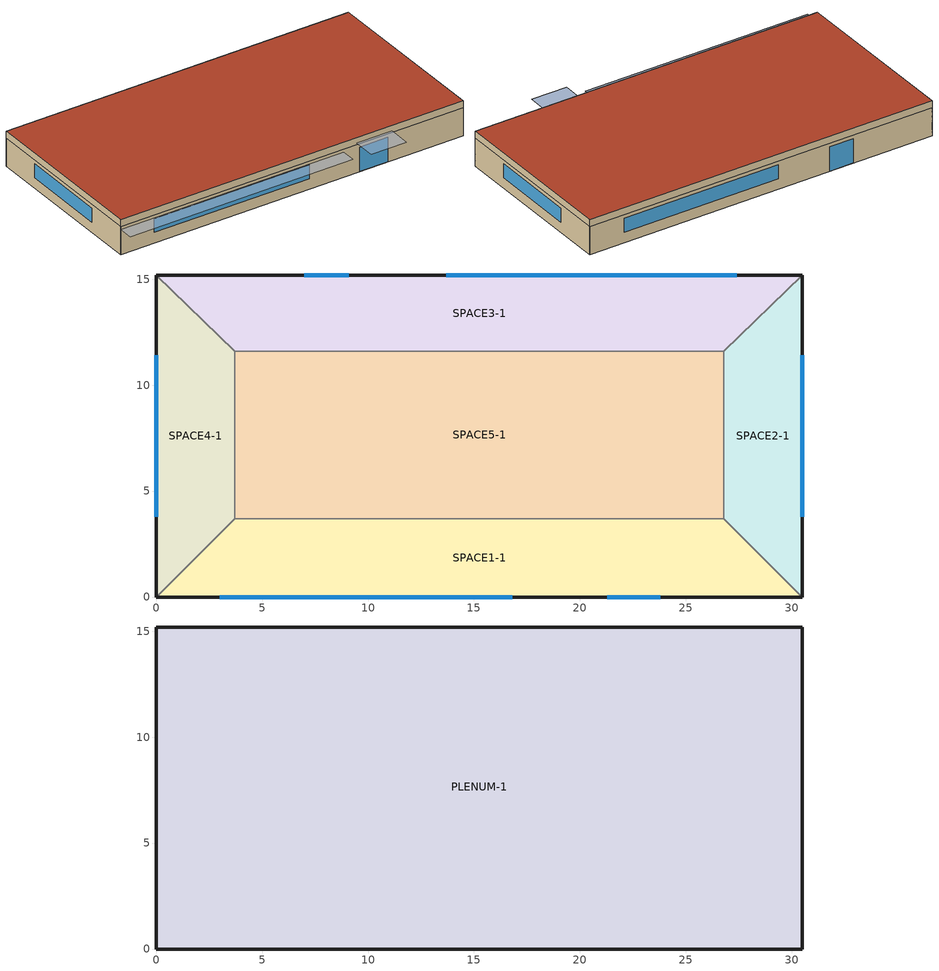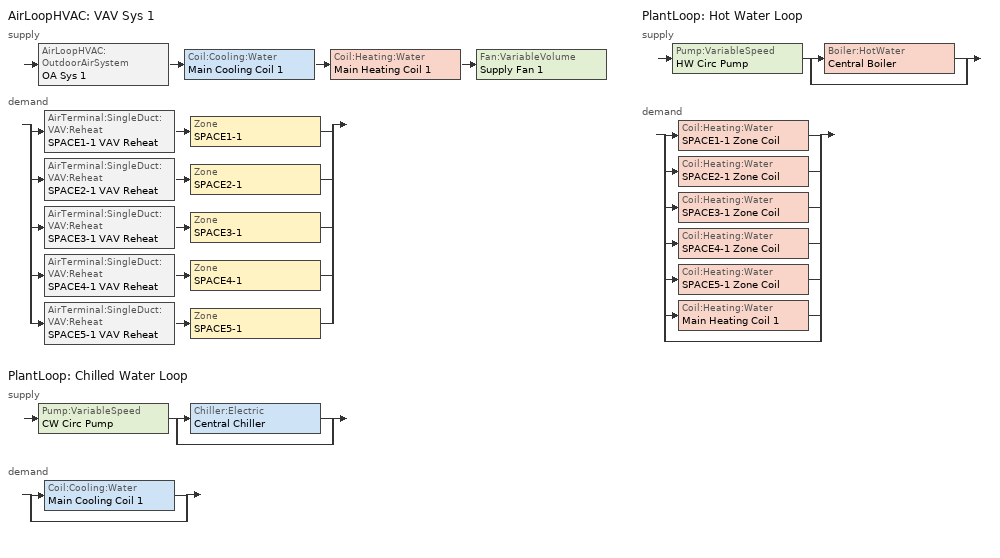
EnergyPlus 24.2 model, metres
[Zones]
SPACE3-1
 floor ground (FLOOR-SLAB-1): 26.8,11.6 3.7,11.6 0,15.2 30.5,15.2 z0
 wall outside (WALL-1): 30.5,15.2 0,15.2 z0:2.4
 wall to SPACE2-1 (INT-WALL-1): 26.8,11.6 30.5,15.2 z0:2.4
 wall to SPACE4-1 (INT-WALL-1): 0,15.2 3.7,11.6 z0:2.4
 wall to SPACE5-1 (INT-WALL-1): 3.7,11.6 26.8,11.6 z0:2.4
 window (Sgl Grey 3mm): 9.1,15.2 7,15.2 z0:2.1
 window (Dbl Clr 3mm/13mm Air): 27.4,15.2 13.7,15.2 z0.9:2.1
SPACE1-1
 floor ground (FLOOR-SLAB-1): 26.8,3.7 30.5,0 0,0 3.7,3.7 z0
 wall outside (WALL-1): 0,0 30.5,0 z0:2.4
 wall to SPACE2-1 (INT-WALL-1): 30.5,0 26.8,3.7 z0:2.4
 wall to SPACE4-1 (INT-WALL-1): 3.7,3.7 0,0 z0:2.4
 wall to SPACE5-1 (INT-WALL-1): 26.8,3.7 3.7,3.7 z0:2.4
 window (Sgl Grey 3mm): 21.3,0 23.8,0 z0:2.1
 window (Dbl Clr 3mm/13mm Air): 3,0 16.8,0 z0.9:2.1
SPACE2-1
 floor ground (FLOOR-SLAB-1): 26.8,11.6 30.5,15.2 30.5,0 26.8,3.7 z0
 wall outside (WALL-1): 30.5,0 30.5,15.2 z0:2.4
 wall to SPACE5-1 (INT-WALL-1): 26.8,11.6 26.8,3.7 z0:2.4
 window (Dbl Clr 3mm/13mm Air): 30.5,3.8 30.5,11.4 z0.9:2.1
SPACE4-1
 floor ground (FLOOR-SLAB-1): 3.7,3.7 0,0 0,15.2 3.7,11.6 z0
 wall outside (WALL-1): 0,15.2 0,0 z0:2.4
 wall to SPACE5-1 (INT-WALL-1): 3.7,3.7 3.7,11.6 z0:2.4
 window (Dbl Clr 3mm/13mm Air): 0,11.4 0,3.8 z0.9:2.1
SPACE5-1
 floor ground (FLOOR-SLAB-1): 26.8,11.6 26.8,3.7 3.7,3.7 3.7,11.6 z0
PLENUM-1
 floor to SPACE1-1 (CLNG-1): 26.8,3.7 30.5,0 0,0 3.7,3.7 z2.4
 floor to SPACE2-1 (CLNG-1): 26.8,11.6 30.5,15.2 30.5,0 26.8,3.7 z2.4
 floor to SPACE3-1 (CLNG-1): 26.8,11.6 3.7,11.6 0,15.2 30.5,15.2 z2.4
 floor to SPACE4-1 (CLNG-1): 3.7,3.7 0,0 0,15.2 3.7,11.6 z2.4
 floor to SPACE5-1 (CLNG-1): 26.8,11.6 26.8,3.7 3.7,3.7 3.7,11.6 z2.4
 wall outside (WALL-1): 30.5,15.2 0,15.2 0,0 30.5,0 30.5,15.2 z2.4:3
 roof outside (ROOF-1): 0,15.2 0,0 30.5,0 30.5,15.2 z3
shading: 0,-1.3 0,0 19.8,0 19.8,-1.3 z2.2; 21,-2 21,0 24.1,0 24.1,-2 z2.6
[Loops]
AirLoopHVAC 'VAV Sys 1'
 supply: AirLoopHVAC:OutdoorAirSystem 'OA Sys 1' > Coil:Cooling:Water 'Main Cooling Coil 1' > Coil:Heating:Water 'Main Heating Coil 1' > Fan:VariableVolume 'Supply Fan 1'
 demand: split
  | AirTerminal:SingleDuct:VAV:Reheat 'SPACE1-1 VAV Reheat' > Zone 'SPACE1-1'
  | AirTerminal:SingleDuct:VAV:Reheat 'SPACE2-1 VAV Reheat' > Zone 'SPACE2-1'
  | AirTerminal:SingleDuct:VAV:Reheat 'SPACE3-1 VAV Reheat' > Zone 'SPACE3-1'
  | AirTerminal:SingleDuct:VAV:Reheat 'SPACE4-1 VAV Reheat' > Zone 'SPACE4-1'
  | AirTerminal:SingleDuct:VAV:Reheat 'SPACE5-1 VAV Reheat' > Zone 'SPACE5-1'
PlantLoop 'Chilled Water Loop'
 supply: Pump:VariableSpeed 'CW Circ Pump' > split
  | Chiller:Electric 'Central Chiller'
  | bypass
 demand: split
  | Coil:Cooling:Water 'Main Cooling Coil 1'
  | bypass
PlantLoop 'Hot Water Loop'
 supply: Pump:VariableSpeed 'HW Circ Pump' > split
  | Boiler:HotWater 'Central Boiler'
  | bypass
 demand: split
  | Coil:Heating:Water 'SPACE1-1 Zone Coil'
  | Coil:Heating:Water 'SPACE2-1 Zone Coil'
  | Coil:Heating:Water 'SPACE3-1 Zone Coil'
  | Coil:Heating:Water 'SPACE4-1 Zone Coil'
  | Coil:Heating:Water 'SPACE5-1 Zone Coil'
  | Coil:Heating:Water 'Main Heating Coil 1'
  | bypass
[Building]
Building: Loads convergence tolerance value=0.04; Maximum number of warmup days=25; Minimum number of warmup days=6; North axis=30; Solar distribution=FullExterior; Temperature convergence tolerance value=0.4; Terrain=City
[Site:GroundTemperature:BuildingSurface]
20.03, 20.03, 20.13, 20.3, 20.43, 20.52, 20.62, 20.77, 20.78, 20.55, 20.44, 20.2
[Site:Location]
CHICAGO_IL_USA_WMO_725300: Elevation=190; Latitude=42; Longitude=-87.88; Time zone=-6
[SizingPeriod:DesignDay] Barometric pressure=99063; Day of month=21; Daylight saving time indicator=No; Humidity condition type=WetBulb; Rain indicator=No; Snow indicator=No; Solar model indicator=ASHRAEClearSky
Name | Daily dry bulb temperature range | Day type | Maximum dry bulb temperature | Month | Sky clearness | Wetbulb or dewpoint at maximum dry bulb | Wind direction | Wind speed
CHICAGO Ann Clg 1% Condns DB=>MWB | 10.7 | SummerDesignDay | 31.5 | 7 | 1 | 23 | 230 | 5.3
CHICAGO Ann Htg 99% Condns DB | 0 | WinterDesignDay | -17.3 | 1 | 0 | -17.3 | 270 | 4.9
[Construction]
CLNG-1: MAT-CLNG-1
Dbl Clr 3mm/13mm Air: CLEAR 3MM, AIR 13MM, CLEAR 3MM
FLOOR-SLAB-1: CC03
INT-WALL-1: GP02, AL21, GP02
ROOF-1: RG01, BR01, IN46, WD01
Sgl Grey 3mm: GREY 3MM
WALL-1: WD01, PW03, IN02, GP01
[Material] Thermal absorptance=0.9
Name | Conductivity | Density | Roughness | Solar absorptance | Specific heat | Thickness | Visible absorptance
BR01 | 0.162 | 1121 | VeryRough | 0.7 | 1464 | 0.0095 | 0.7
CC03 | 1.31 | 2243 | MediumRough | 0.65 | 837 | 0.1016 | 0.65
GP01 | 0.16 | 801 | MediumSmooth | 0.75 | 837 | 0.0127 | 0.75
GP02 | 0.16 | 801 | MediumSmooth | 0.75 | 837 | 0.0159 | 0.75
IN02 | 0.043 | 10 | Rough | 0.75 | 837 | 0.0901 | 0.75
IN46 | 0.023 | 24 | VeryRough | 0.5 | 1590 | 0.0762 | 0.5
PW03 | 0.115 | 545 | MediumSmooth | 0.78 | 1213 | 0.0127 | 0.78
RG01 | 1.442 | 881 | Rough | 0.65 | 1674 | 0.0127 | 0.65
WD01 | 0.115 | 513 | MediumSmooth | 0.78 | 1381 | 0.0191 | 0.78
[Material:AirGap]
AL21: Thermal resistance=0.157
[Material:NoMass]
MAT-CLNG-1: Roughness=Rough; Solar absorptance=0.65; Thermal absorptance=0.65; Thermal resistance=0.652259; Visible absorptance=0.65
[WindowMaterial:Gas]
AIR 13MM: Gas type=Air; Thickness=0.0127
[WindowMaterial:Glazing] Back side infrared hemispherical emissivity=0.84; Conductivity=0.9; Front side infrared hemispherical emissivity=0.84; Infrared transmittance at normal incidence=0; Optical data type=SpectralAverage; Thickness=0.003
Name | Back side solar reflectance at normal incidence | Back side visible reflectance at normal incidence | Front side solar reflectance at normal incidence | Front side visible reflectance at normal incidence | Solar transmittance at normal incidence | Visible transmittance at normal incidence
CLEAR 3MM | 0.075 | 0.081 | 0.075 | 0.081 | 0.837 | 0.898
GREY 3MM | 0.061 | 0.061 | 0.061 | 0.061 | 0.626 | 0.611
[AirLoopHVAC]
VAV Sys 1: Design supply air flow rate=Autosize
[AirLoopHVAC:ReturnPlenum]
Return-Plenum-1: Zone=PLENUM-1
[AirTerminal:SingleDuct:VAV:Reheat] Availability schedule=ReheatCoilAvailSched; Constant minimum air flow fraction=0.3; Convergence tolerance=0.001; Damper heating action=ReverseWithLimits; Maximum air flow rate=Autosize; Maximum flow fraction during reheat=Autosize; Maximum flow per zone floor area during reheat=Autosize; Maximum hot water or steam flow rate=Autosize; Minimum hot water or steam flow rate=0; Zone minimum air flow input method=Constant
Name | Reheat coil
SPACE1-1 VAV Reheat | SPACE1-1 Zone Coil
SPACE2-1 VAV Reheat | SPACE2-1 Zone Coil
SPACE3-1 VAV Reheat | SPACE3-1 Zone Coil
SPACE4-1 VAV Reheat | SPACE4-1 Zone Coil
SPACE5-1 VAV Reheat | SPACE5-1 Zone Coil
[AvailabilityManager:Scheduled]
VAV Sys 1 Avail: Schedule=FanAvailSched
[Boiler:HotWater]
Central Boiler: Boiler flow mode=LeavingSetpointModulated; Design water flow rate=Autosize; Efficiency curve temperature evaluation variable=LeavingBoiler; Fuel type=NaturalGas; Maximum part load ratio=1.2; Minimum part load ratio=0; Nominal capacity=Autosize; Nominal thermal efficiency=0.8; Normalized boiler efficiency curve=BoilerEfficiency; Optimum part load ratio=1; Water outlet upper temperature limit=100
[Chiller:Electric]
Central Chiller: Chilled water outlet temperature lower limit=5; Chiller flow mode=LeavingSetpointModulated; Condenser type=AirCooled; Design chilled water flow rate=Autosize; Design chilled water outlet temperature=6.67; Design condenser fluid flow rate=Autosize; Design condenser inlet temperature=35; Maximum part load ratio=1; Minimum part load ratio=0; Nominal capacity=Autosize; Nominal cop=3.2; Optimum part load ratio=0.65; Temperature rise coefficient=2.778; Coefficient 1 of capacity ratio curve=0.9949; Coefficient 1 of full load ratio curve=0.03303; Coefficient 1 of power ratio curve=2.333; Coefficient 2 of capacity ratio curve=-0.045954; Coefficient 2 of full load ratio curve=0.6852; Coefficient 2 of power ratio curve=-1.975; Coefficient 3 of capacity ratio curve=-0.0013543; Coefficient 3 of full load ratio curve=0.2818; Coefficient 3 of power ratio curve=0.6121
[Coil:Cooling:Water]
Main Cooling Coil 1: Availability schedule=CoolingCoilAvailSched; Design air flow rate=Autosize; Design inlet air humidity ratio=Autosize; Design inlet air temperature=Autosize; Design inlet water temperature=Autosize; Design outlet air humidity ratio=Autosize; Design outlet air temperature=Autosize; Design water flow rate=Autosize; Heat exchanger configuration=CrossFlow; Type of analysis=SimpleAnalysis
[Coil:Heating:Water] Availability schedule=ReheatCoilAvailSched; Maximum water flow rate=Autosize; Performance input method=UFactorTimesAreaAndDesignWaterFlowRate; Rated capacity=Autosize; Rated inlet air temperature=16.6; Rated inlet water temperature=82.2; Rated outlet air temperature=32.2; Rated outlet water temperature=71.1; U factor times area value=Autosize
Main Heating Coil 1; SPACE1-1 Zone Coil; SPACE2-1 Zone Coil; SPACE3-1 Zone Coil; SPACE4-1 Zone Coil; SPACE5-1 Zone Coil
[Controller:OutdoorAir]
OA Controller 1: Economizer control action type=ModulateFlow; Economizer control type=FixedDryBulb; Economizer maximum limit dry bulb temperature=19; Economizer minimum limit dry bulb temperature=4; Lockout type=NoLockout; Maximum outdoor air flow rate=Autosize; Minimum limit type=FixedMinimum; Minimum outdoor air flow rate=Autosize; Minimum outdoor air schedule=Min OA Sched
[Controller:WaterCoil] Actuator variable=Flow; Control variable=Temperature; Controller convergence tolerance=0.002; Maximum actuated flow=Autosize; Minimum actuated flow=0
Name | Action
Central Cooling Coil Contoller 1 | Reverse
Central Heating Coil Contoller 1 | Normal
[DemandManager:ElectricEquipment] Limit control=Fixed; Maximum limit fraction=0; Minimum limit duration=60; Selection control=All
Name | Electric equipment name 1
Eq Mgr Stage 1 | Space1-1 AllZones with Electric Equipment
Eq Mgr Stage 2 | Space3-1 AllZones with Electric Equipment
Eq Mgr Stage 3 | Space5-1 AllZones with Electric Equipment
[DemandManager:ExteriorLights]
Ext Lights Manager: Exterior lights name 1=Exterior Lights; Limit control=Fixed; Maximum limit fraction=0; Minimum limit duration=60; Selection control=All
[DemandManager:Lights]
Lights Manager: Lights name 1=AllZones with Lights; Limit control=Fixed; Maximum limit fraction=0.5; Minimum limit duration=60; Selection control=All
[DemandManager:Thermostats]
Thermostats Manager: Maximum cooling setpoint reset=26; Maximum heating setpoint reset=19; Minimum reset duration=60; Reset control=Fixed; Selection control=All; Thermostat name 1=AllControlledZones Thermostat
[DemandManager:Ventilation]
Ventilation Manager: Controller outdoor air name 1=OA Controller 1; Limit control=ReductionRatio; Minimum limit duration=60; Reduction ratio=0.5; Selection control=All
[DemandManagerAssignmentList]
Demand Manager: Demand limit safety fraction=1; Demand limit schedule=Limit Schedule; Demand manager priority=Sequential; Demand window length=15; Demandmanager name 1=Ventilation Manager; Demandmanager object type 1=DemandManager:Ventilation; Demandmanager name 2=Ext Lights Manager; Demandmanager object type 2=DemandManager:ExteriorLights; Demandmanager name 3=Eq Mgr Stage 1; Demandmanager object type 3=DemandManager:ElectricEquipment; Demandmanager name 4=Eq Mgr Stage 2; Demandmanager object type 4=DemandManager:ElectricEquipment; Demandmanager name 5=Eq Mgr Stage 3; Demandmanager object type 5=DemandManager:ElectricEquipment; Demandmanager name 6=Lights Manager; Demandmanager object type 6=DemandManager:Lights; Demandmanager name 7=Thermostats Manager; Demandmanager object type 7=DemandManager:Thermostats; Meter=Electricity:Facility
[DesignSpecification:OutdoorAir] Outdoor air flow per person=0.00944; Outdoor air flow per zone=0; Outdoor air flow per zone floor area=0; Outdoor air method=Flow/Person
SZ DSOA SPACE1-1; SZ DSOA SPACE2-1; SZ DSOA SPACE3-1; SZ DSOA SPACE4-1; SZ DSOA SPACE5-1
[ElectricEquipment]
AllZones with Electric Equipment: Design level calculation method=Watts/Person; Fraction latent=0; Fraction lost=0; Fraction radiant=0.3; Schedule=EQUIP-1; Watts per person=96; Zone or zonelist or space or spacelist=AllOccupiedZones
[Exterior:Lights]
Exterior Lights: Control option=ScheduleNameOnly; Design level=1000; Schedule=ON
[Fan:VariableVolume]
Supply Fan 1: Availability schedule=FanAvailSched; Fan power coefficient 1=0.350712; Fan power coefficient 2=0.308505; Fan power coefficient 3=-0.541374; Fan power coefficient 4=0.871988; Fan power coefficient 5=0; Fan power minimum flow fraction=0.25; Fan power minimum flow rate input method=Fraction; Fan total efficiency=0.7; Maximum flow rate=Autosize; Motor efficiency=0.9; Motor in airstream fraction=1; Pressure rise=600
[Lights]
AllZones with Lights: Design level calculation method=Watts/Area; End use subcategory=GeneralLights; Fraction radiant=0.59; Fraction replaceable=0; Fraction visible=0.2; Return air fraction=0.2; Schedule=LIGHTS-1; Watts per floor area=16; Zone or zonelist or space or spacelist=AllOccupiedZones
[People]
AllZones with People: Activity level schedule=ActSchd; Fraction radiant=0.3; Number of people calculation method=People/Area; Number of people schedule=OCCUPY-1; People per floor area=0.11; Zone or zonelist or space or spacelist=AllOccupiedZones
[PlantEquipmentList]
Cooling Plant: Central Chiller, Chiller:Electric
heating plant: Central Boiler, Boiler:HotWater
[PlantEquipmentOperation:CoolingLoad]
Central Chiller Only: Load range 1 lower limit=0; Load range 1 upper limit=900000; Range 1 equipment list=Cooling Plant
[PlantEquipmentOperation:HeatingLoad]
Central Boiler Only: Load range 1 lower limit=0; Load range 1 upper limit=1000000; Range 1 equipment list=heating plant
[PlantEquipmentOperationSchemes] Control scheme 1 schedule=PlantOnSched
Name | Control scheme 1
CW Loop Operation | Central Chiller Only
Hot Loop Operation | Central Boiler Only
[PlantLoop] Fluid type=Water; Load distribution scheme=SequentialLoad; Maximum loop flow rate=Autosize; Minimum loop flow rate=0; Plant loop volume=Autocalculate
Name | Maximum loop temperature | Minimum loop temperature | Plant equipment operation scheme
Chilled Water Loop | 98 | 1 | CW Loop Operation
Hot Water Loop | 100 | 10 | Hot Loop Operation
[Pump:VariableSpeed] Design maximum flow rate=Autosize; Design minimum flow rate=0; Design power consumption=Autosize; Design pump head=179352; Fraction of motor inefficiencies to fluid stream=0; Motor efficiency=0.9; Pump control type=Intermittent; Coefficient 1 of the part load performance curve=0; Coefficient 2 of the part load performance curve=1; Coefficient 3 of the part load performance curve=0; Coefficient 4 of the part load performance curve=0
Name | Pump flow rate schedule
CW Circ Pump | CoolingPumpAvailSched
HW Circ Pump
[SetpointManager:MixedAir]
Mixed Air Temp Manager 1: Control variable=Temperature; Setpoint node or nodelist=Main Branch SetPoint Node List
[SetpointManager:Scheduled] Control variable=Temperature
Name | Schedule | Setpoint node or nodelist
Central Boiler Setpoint Manager | HW Loop Temp Schedule | Central Boiler Outlet Node
Central Chiller Setpoint Manager | CW Loop Temp Schedule | Central Chiller Outlet Node
Chilled Water Loop Setpoint Manager | CW Loop Temp Schedule | CW Supply Outlet Node
Hot Water Loop Setpoint Manager | HW Loop Temp Schedule | HW Supply Outlet Node
Supply Air Temp Manager 1 | Seasonal Reset Supply Air Temp Sch | VAV Sys 1 Outlet Node
[Sizing:Plant]
Name | Design loop exit temperature | Loop design temperature difference | Loop type
Hot Water Loop | 82 | 11 | Heating
Chilled Water Loop | 7.22 | 6.67 | Cooling
[Sizing:System]
VAV Sys 1: 100 outdoor air in cooling=No; 100 outdoor air in heating=No; Central cooling capacity control method=VAV; Central cooling design supply air humidity ratio=0.008; Central cooling design supply air temperature=12.8; Central heating design supply air humidity ratio=0.008; Central heating design supply air temperature=16.7; Central heating maximum system air flow ratio=0.3; Cooling design capacity=Autosize; Cooling design capacity method=CoolingDesignCapacity; Cooling supply air flow rate=0; Cooling supply air flow rate method=DesignDay; Design outdoor air flow rate=Autosize; Heating design capacity=Autosize; Heating design capacity method=HeatingDesignCapacity; Heating supply air flow rate=0; Heating supply air flow rate method=DesignDay; Precool design humidity ratio=0.008; Precool design temperature=11; Preheat design humidity ratio=0.008; Preheat design temperature=7; Type of load to size on=Sensible; Type of zone sum to use=NonCoincident; Zone maximum outdoor air fraction=1
[Sizing:Zone] Account for dedicated outdoor air system=No; Cooling design air flow method=DesignDay; Cooling design air flow rate=0; Dedicated outdoor air high setpoint temperature for design=Autosize; Dedicated outdoor air low setpoint temperature for design=Autosize; Dedicated outdoor air system control strategy=NeutralSupplyAir; Heating design air flow method=DesignDay; Heating design air flow rate=0; Zone cooling design supply air humidity ratio=0.009; Zone cooling design supply air temperature=14; Zone cooling design supply air temperature input method=SupplyAirTemperature; Zone cooling sizing factor=0; Zone heating design supply air humidity ratio=0.004; Zone heating design supply air temperature=50; Zone heating design supply air temperature input method=SupplyAirTemperature; Zone heating sizing factor=0
Name | Design specification outdoor air object
SPACE1-1 | SZ DSOA SPACE1-1
SPACE2-1 | SZ DSOA SPACE2-1
SPACE3-1 | SZ DSOA SPACE3-1
SPACE4-1 | SZ DSOA SPACE4-1
SPACE5-1 | SZ DSOA SPACE5-1
[ThermostatSetpoint:DualSetpoint]
DualSetPoint: Cooling setpoint temperature schedule=Clg-SetP-Sch; Heating setpoint temperature schedule=Htg-SetP-Sch
[ThermostatSetpoint:SingleCooling]
CoolingSetpoint: Setpoint temperature schedule=Clg-SetP-Sch
[ThermostatSetpoint:SingleHeating]
HeatingSetpoint: Setpoint temperature schedule=Htg-SetP-Sch
[UtilityCost:Charge:Block] Block size 3 value or variable=remaining; Season=Annual; Tariff=ExampleC
Name | Block 1 cost per unit value or variable | Block 2 cost per unit value or variable | Block 3 cost per unit value or variable | Block size 1 value or variable | Block size 2 value or variable | Category variable | Source variable | Utility cost charge block
UtilityCost:Charge:Block 1 | 0.0474 | 0.0424 | 0.0383 | 20000 | 180000 | EnergyCharges | totalEnergy | BlockEnergyCharge
UtilityCost:Charge:Block 2 | 5.38 | 4.23 | 3.6 | 20 | 80 | DemandCharges | totalDemand | BlockDemandCharge
[UtilityCost:Tariff]
ExampleC: Conversion factor choice=kWh; Output meter=Electricity:Facility
[Zone] Multiplier=1; Type=1
Name | Ceiling height | Volume
PLENUM-1 | 0.6096 | 283.2
SPACE1-1; SPACE3-1 | 2.4384 | 239.247
SPACE2-1; SPACE4-1 | 2.4384 | 103.311
SPACE5-1 | 2.4384 | 447.683
[ZoneControl:Thermostat]
AllControlledZones Thermostat: Zone or zonelist=AllControlledZones; Control 1=CoolingSetPoint; Control 2=HeatingSetpoint; Control 3=DualSetPoint; Control type schedule=Zone Control Type Sched
[Zone equipment]
SPACE1-1: SPACE1-1 VAV Reheat
SPACE2-1: SPACE2-1 VAV Reheat
SPACE3-1: SPACE3-1 VAV Reheat
SPACE4-1: SPACE4-1 VAV Reheat
SPACE5-1: SPACE5-1 VAV Reheat
[ZoneInfiltration:DesignFlowRate] Air changes per hour=0.25; Constant term coefficient=0; Design flow rate calculation method=AirChanges/Hour; Schedule=INFIL-SCH; Temperature term coefficient=0; Velocity squared term coefficient=0; Velocity term coefficient=0.2237
Name | Zone or zonelist or space or spacelist
SPACE1-1 Infil 1 | SPACE1-1
SPACE2-1 Infil 1 | SPACE2-1
SPACE3-1 Infil 1 | SPACE3-1
SPACE4-1 Infil 1 | SPACE4-1
SPACE5-1 Infil 1 | SPACE5-1
[ZoneList]
AllControlledZones; AllOccupiedZones: SPACE1-1, SPACE2-1, SPACE3-1, SPACE4-1, SPACE5-1
[Curve:Quadratic]
BoilerEfficiency: Maximum value of x=1; Minimum value of x=0; Coefficient1 constant=1; Coefficient2 x=0; Coefficient3 x 2=0
[Schedule:Compact]
ActSchd: Through: 12/31, For: AllDays, Until: 24:00, 117.24
CW Loop Temp Schedule: Through: 12/31, For: AllDays, Until: 24:00, 7.22
Clg-SetP-Sch: Through: 12/31, For: SummerDesignDay, Until: 24:00, 23.9, For: WinterDesignDay, Until: 24:00, 40, For: WeekDays, Until: 7:00, 40, Until: 18:00, 23.9, Until: 24:00, 40, For: WeekEnds Holiday, Until: 7:00, 40, Until: 13:00, 23.9, Until: 24:00, 32.2, For: AllOtherDays, Until: 7:00, 40, Until: 18:00, 23.9, Until: 24:00, 40
CoolingCoilAvailSched: Through: 3/31, For: AllDays, Until: 24:00, 0, Through: 9/30, For: WeekDays, Until: 7:00, 0, Until: 17:00, 1, Until: 24:00, 0, For: SummerDesignDay WinterDesignDay, Until: 24:00, 1, For: AllOtherDays, Until: 24:00, 0, Through: 12/31, For: AllDays, Until: 24:00, 0
CoolingPumpAvailSched: Through: 3/31, For: AllDays, Until: 24:00, 0, Through: 9/30, For: AllDays, Until: 24:00, 1, Through: 12/31, For: AllDays, Until: 24:00, 0
EQUIP-1: Through: 12/31, For: WeekDays SummerDesignDay CustomDay1 CustomDay2, Until: 8:00, 0.02, Until: 9:00, 0.4, Until: 14:00, 0.9, Until: 15:00, 0.8, Until: 16:00, 0.7, Until: 18:00, 0.5, Until: 20:00, 0.3, Until: 24:00, 0.02, For: Weekends WinterDesignDay Holiday, Until: 24:00, 0.2
FanAvailSched; ReheatCoilAvailSched: Through: 3/31, For: AllDays, Until: 24:00, 1, Through: 9/30, For: WeekDays, Until: 7:00, 0, Until: 17:00, 1, Until: 24:00, 0, For: SummerDesignDay WinterDesignDay, Until: 24:00, 1, For: AllOtherDays, Until: 24:00, 0, Through: 12/31, For: AllDays, Until: 24:00, 1
HW Loop Temp Schedule: Through: 12/31, For: AllDays, Until: 24:00, 82
Htg-SetP-Sch: Through: 12/31, For: SummerDesignDay, Until: 24:00, 12.8, For: WinterDesignDay, Until: 24:00, 21.1, For: WeekDays, Until: 7:00, 12.8, Until: 18:00, 21.1, Until: 24:00, 12.8, For: WeekEnds Holiday, Until: 7:00, 12.8, Until: 13:00, 21.1, Until: 24:00, 12.8, For: AllOtherDays, Until: 7:00, 12.8, Until: 18:00, 21.1, Until: 24:00, 12.8
INFIL-SCH: Through: 3/31, For: AllDays, Until: 24:00, 1, Through: 10/31, For: AllDays, Until: 24:00, 0, Through: 12/31, For: AllDays, Until: 24:00, 1
LIGHTS-1: Through: 12/31, For: WeekDays SummerDesignDay CustomDay1 CustomDay2, Until: 8:00, 0.05, Until: 9:00, 0.9, Until: 10:00, 0.95, Until: 11:00, 1, Until: 12:00, 0.95, Until: 13:00, 0.8, Until: 14:00, 0.9, Until: 18:00, 1, Until: 19:00, 0.6, Until: 21:00, 0.2, Until: 24:00, 0.05, For: Weekends WinterDesignDay Holiday, Until: 24:00, 0.05
Limit Schedule: THROUGH: 12/31, FOR: AllDays, UNTIL: 8:00, 9999999, UNTIL: 20:00, 10000, UNTIL: 24:00, 9999999
Min OA Sched: Through: 12/31, For: Weekdays, Until: 6:00, 0.02, Until: 18:00, 1, Until: 24:00, 0.02, For: AllOtherDays, Until: 24:00, 0.02
OCCUPY-1: Through: 12/31, For: WeekDays SummerDesignDay CustomDay1 CustomDay2, Until: 8:00, 0, Until: 11:00, 1, Until: 12:00, 0.8, Until: 13:00, 0.4, Until: 14:00, 0.8, Until: 18:00, 1, Until: 19:00, 0.5, Until: 21:00, 0.1, Until: 24:00, 0, For: Weekends WinterDesignDay Holiday, Until: 24:00, 0
ON; PlantOnSched: Through: 12/31, For: AllDays, Until: 24:00, 1
Seasonal Reset Supply Air Temp Sch: Through: 3/31, For: AllDays, Until: 24:00, 16, Through: 9/30, For: AllDays, Until: 24:00, 13, Through: 12/31, For: AllDays, Until: 24:00, 16
Zone Control Type Sched: Through: 12/31, For: SummerDesignDay, Until: 24:00, 2, For: WinterDesignDay, Until: 24:00, 1, For: AllOtherDays, Until: 24:00, 4
